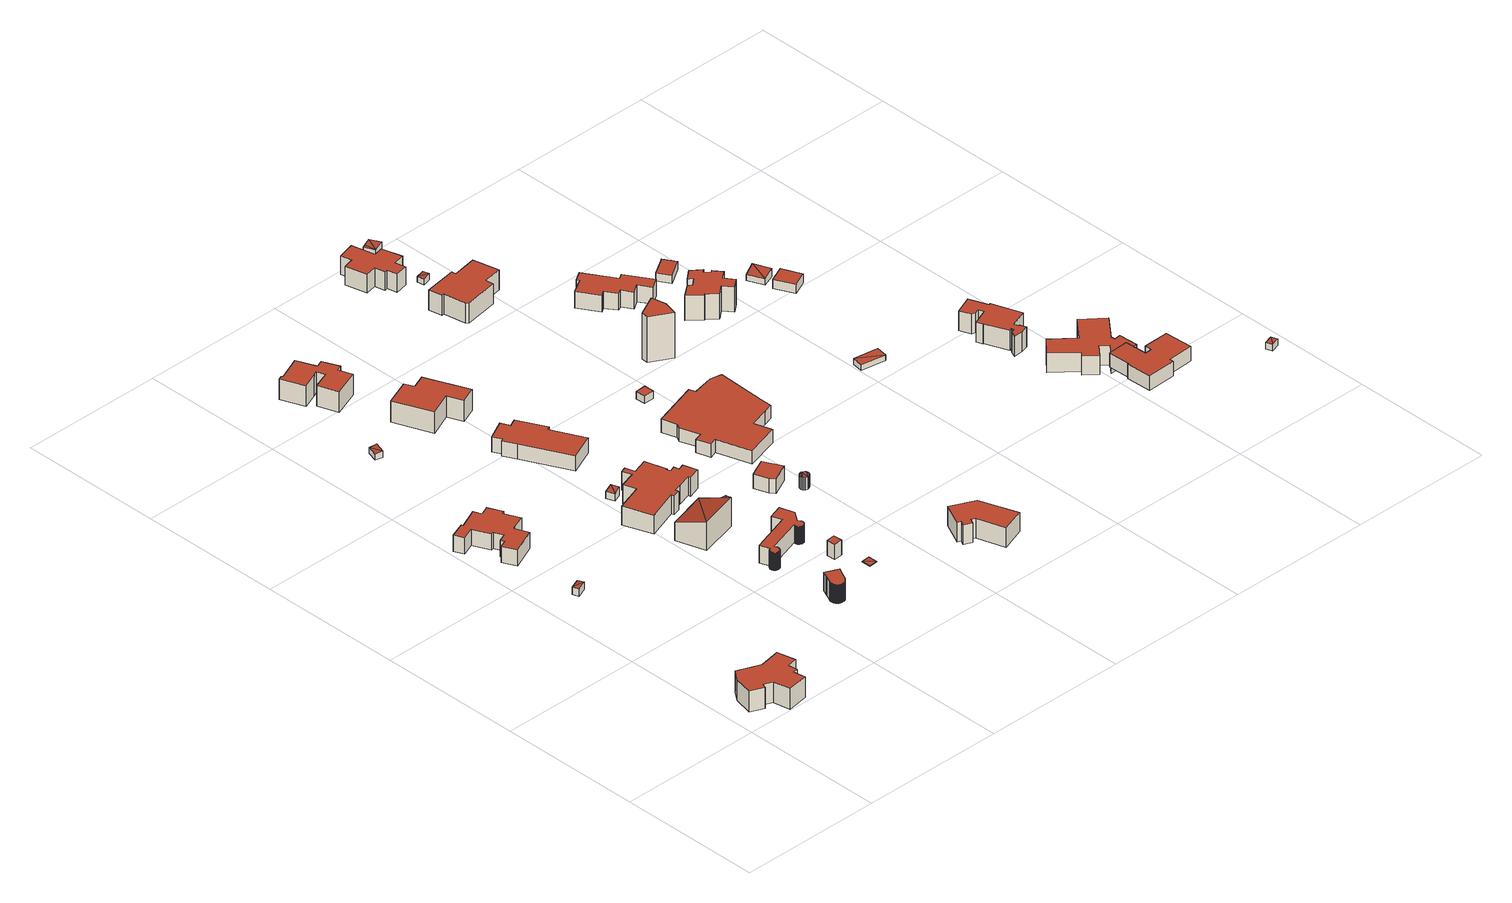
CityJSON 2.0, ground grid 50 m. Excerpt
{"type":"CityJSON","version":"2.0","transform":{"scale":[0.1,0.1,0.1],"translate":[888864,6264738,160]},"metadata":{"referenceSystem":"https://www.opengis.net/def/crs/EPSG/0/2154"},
"CityObjects":{
"building1":{"type":"Building","attributes":{"class":"Building"},"children":["building1-1"]},
"building1-1":{"type":"BuildingPart","parents":["building1"],"geometry":[{"type":"Solid","lod":"2.2","boundaries":[[[[0,1,2,3,4,5,6,7,8,9,10,11,12,13]],[[14,15,16,17,18,19,20,21,22,23,24,25,26,27]],[[27,26,12,13]],[[26,25,11,12]],[[25,24,10,11]],[[24,23,9,10]],[[23,22,8,9]],[[22,21,7,8]],[[21,20,6,7]],[[20,19,5,6]],[[19,18,4,5]],[[18,17,3,4]],[[17,16,2,3]],[[16,15,1,2]],[[15,14,0,1]],[[14,27,13,0]]]],"semantics":{"surfaces":[{"type":"GroundSurface"},{"type":"RoofSurface"},{"type":"WallSurface","on_footprint_edge":true}],"values":[[0,1,2,2,2,2,2,2,2,2,2,2,2,2,2,2]]}}]},
"building2":{"type":"Building","attributes":{"class":"Building"},"children":["building2-1"]},
"building2-1":{"type":"BuildingPart","parents":["building2"],"geometry":[{"type":"Solid","lod":"2.2","boundaries":[[[[28,29,30]],[[31,28,30]],[[32,33,34,35]],[[30,29,34,35]],[[29,28,33,34]],[[28,31,32,33]],[[31,30,35,32]]]],"semantics":{"surfaces":[{"type":"RoofSurface","rf_azimuth":97.6,"rf_slope":1.75},{"type":"GroundSurface"},{"type":"WallSurface","on_footprint_edge":true}],"values":[[0,0,1,2,2,2,2]]}}]},
"building3":{"type":"Building","attributes":{"class":"Building"},"children":["building3-1"]},
"building3-1":{"type":"BuildingPart","parents":["building3"],"geometry":[{"type":"Solid","lod":"2.2","boundaries":[[[[36,37,38,39,40,41,42,43,44,45,46,47,48,49,50,51,52,53,54,55,56]],[[57,58,59,60,61,62,63,64,65,66,67,68,69,70,71,72,73,74,75,76,77]],[[77,76,55,56]],[[76,75,54,55]],[[75,74,53,54]],[[74,73,52,53]],[[73,72,51,52]],[[72,71,50,51]],[[71,70,49,50]],[[70,69,48,49]],[[69,68,47,48]],[[68,67,46,47]],[[67,66,45,46]],[[66,65,44,45]],[[65,64,43,44]],[[64,63,42,43]],[[63,62,41,42]],[[62,61,40,41]],[[61,60,39,40]],[[60,59,38,39]],[[59,58,37,38]],[[58,57,36,37]],[[57,77,56,36]]]],"semantics":{"surfaces":[{"type":"GroundSurface"},{"type":"RoofSurface"},{"type":"WallSurface","on_footprint_edge":true}],"values":[[0,1,2,2,2,2,2,2,2,2,2,2,2,2,2,2,2,2,2,2,2,2,2]]}}]},
"building4":{"type":"Building","attributes":{"class":"Building"},"children":["building4-1"]},
"building4-1":{"type":"BuildingPart","parents":["building4"],"geometry":[{"type":"Solid","lod":"2.2","boundaries":[[[[78,79,80]],[[81,80,79]],[[82,83,84,85]],[[81,79,84,85]],[[79,78,83,84]],[[78,80,82,83]],[[80,81,85,82]]]],"semantics":{"surfaces":[{"type":"RoofSurface","rf_azimuth":169.88,"rf_slope":7.54},{"type":"GroundSurface"},{"type":"WallSurface","on_footprint_edge":true}],"values":[[0,0,1,2,2,2,2]]}}]},
"building5":{"type":"Building","attributes":{"class":"Building"},"children":["building5-1"]},
"building5-1":{"type":"BuildingPart","parents":["building5"],"geometry":[{"type":"Solid","lod":"2.2","boundaries":[[[[86,87,88,89,90,91,92,93,94,95,96,97,98,99,100,101,102,103,104,105,106,107,108,109,110,111,112,113,114,115,116,117,118,119,120,121,122,123,124,125,126,127,128]],[[129,130,131,132,133,134,135,136,137,138,139,140,141,142,143,144,145,146,147,148,149,150,151,152,153,154,155,156,157,158,159,160,161,162,163,164,165,166,167,168,169,170,171]],[[171,170,127,128]],[[170,169,126,127]],[[169,168,125,126]],[[168,167,124,125]],[[167,166,123,124]],[[166,165,122,123]],[[165,164,121,122]],[[164,163,120,121]],[[163,162,119,120]],[[162,161,118,119]],[[161,160,117,118]],[[160,159,116,117]],[[159,158,115,116]],[[158,157,114,115]],[[157,156,113,114]],[[156,155,112,113]],[[155,154,111,112]],[[154,153,110,111]],[[153,152,109,110]],[[152,151,108,109]],[[151,150,107,108]],[[150,149,106,107]],[[149,148,105,106]],[[148,147,104,105]],[[147,146,103,104]],[[146,145,102,103]],[[145,144,101,102]],[[144,143,100,101]],[[143,142,99,100]],[[142,141,98,99]],[[141,140,97,98]],[[140,139,96,97]],[[139,138,95,96]],[[138,137,94,95]],[[137,136,93,94]],[[136,135,92,93]],[[135,134,91,92]],[[134,133,90,91]],[[133,132,89,90]],[[132,131,88,89]],[[131,130,87,88]],[[130,129,86,87]],[[129,171,128,86]]]],"semantics":{"surfaces":[{"type":"GroundSurface"},{"type":"RoofSurface"},{"type":"WallSurface","on_footprint_edge":true}],"values":[[0,1,2,2,2,2,2,2,2,2,2,2,2,2,2,2,2,2,2,2,2,2,2,2,2,2,2,2,2,2,2,2,2,2,2,2,2,2,2,2,2,2,2,2,2]]}}]},
"building6":{"type":"Building","attributes":{"class":"Building"},"children":["building6-1"]},
"building6-1":{"type":"BuildingPart","parents":["building6"],"geometry":[{"type":"Solid","lod":"2.2","boundaries":[[[[172,173,174]],[[175,174,173]],[[176,177,178,179]],[[175,173,178,179]],[[173,172,177,178]],[[172,174,176,177]],[[174,175,179,176]]]],"semantics":{"surfaces":[{"type":"RoofSurface","rf_azimuth":106.07,"rf_slope":19.74},{"type":"GroundSurface"},{"type":"WallSurface","on_footprint_edge":true}],"values":[[0,0,1,2,2,2,2]]}}]},
"building7":{"type":"Building","attributes":{"class":"Building"},"children":["building7-1"]},
"building7-1":{"type":"BuildingPart","parents":["building7"],"geometry":[{"type":"Solid","lod":"2.2","boundaries":[[[[180,181,182,183,184,185,186,187,188,189,190,191,192,193,194,195,196,197,198,199,200,201,202,203,204,205,206,207,208,209,210,211,212,213,214,215,216,217,218,219,220,221,222,223,224,225,226,227,228,229,230,231,232,233,234,235,236,237,238,239,240,241,242,243,244,245,246,247,248,249,250,251,252,253,254,255,256,257,258,259,260,261,262,263,264,265,266,267,268,269,270,271,272,273,274,275,276,277,278,279,280,281,282,283,284,285,286,287,288,289,290,291,292,293,294,295,296,297,298,299]],[[300,301,302,303,304,305,306,307,308,309,310,311,312,313,314,315,316,317,318,319,320,321,322,323,324,325,326,327,328,329,330,331,332,333,334,335,336,337,338,339,340,341,342,343,344,345,346,347,348,349,350,351,352,353,354,355,356,357,358,359,360,361,362,363,364,365,366,367,368,369,370,371,372,373,374,375,376,377,378,379,380,381,382,383,384,385,386,387,388,389,390,391,392,393,394,395,396,397,398,399,400,401,402,403,404,405,406,407,408,409,410,411,412,413,414,415,416,417,418,419]],[[419,418,298,299]],[[418,417,297,298]],[[417,416,296,297]],[[416,415,295,296]],[[415,414,294,295]],[[414,413,293,294]],[[413,412,292,293]],[[412,411,291,292]],[[411,410,290,291]],[[410,409,289,290]],[[409,408,288,289]],[[408,407,287,288]],[[407,406,286,287]],[[406,405,285,286]],[[405,404,284,285]],[[404,403,283,284]],[[403,402,282,283]],[[402,401,281,282]],[[401,400,280,281]],[[400,399,279,280]],[[399,398,278,279]],[[398,397,277,278]],[[397,396,276,277]],[[396,395,275,276]],[[395,394,274,275]],[[394,393,273,274]],[[393,392,272,273]],[[392,391,271,272]],[[391,390,270,271]],[[390,389,269,270]],[[389,388,268,269]],[[388,387,267,268]],[[387,386,266,267]],[[386,385,265,266]],[[385,384,264,265]],[[384,383,263,264]],[[383,382,262,263]],[[382,381,261,262]],[[381,380,260,261]],[[380,379,259,260]],[[379,378,258,259]],[[378,377,257,258]],[[377,376,256,257]],[[376,375,255,256]],[[375,374,254,255]],[[374,373,253,254]],[[373,372,252,253]],[[372,371,251,252]],[[371,370,250,251]],[[370,369,249,250]],[[369,368,248,249]],[[368,367,247,248]],[[367,366,246,247]],[[366,365,245,246]],[[365,364,244,245]],[[364,363,243,244]],[[363,362,242,243]],[[362,361,241,242]],[[361,360,240,241]],[[360,359,239,240]],[[359,358,238,239]],[[358,357,237,238]],[[357,356,236,237]],[[356,355,235,236]],[[355,354,234,235]],[[354,353,233,234]],[[353,352,232,233]],[[352,351,231,232]],[[351,350,230,231]],[[350,349,229,230]],[[349,348,228,229]],[[348,347,227,228]],[[347,346,226,227]],[[346,345,225,226]],[[345,344,224,225]],[[344,343,223,224]],[[343,342,222,223]],[[342,341,221,222]],[[341,340,220,221]],[[340,339,219,220]],[[339,338,218,219]],[[338,337,217,218]],[[337,336,216,217]],[[336,335,215,216]],[[335,334,214,215]],[[334,333,213,214]],[[333,332,212,213]],[[332,331,211,212]],[[331,330,210,211]],[[330,329,209,210]],[[329,328,208,209]],[[328,327,207,208]],[[327,326,206,207]],[[326,325,205,206]],[[325,324,204,205]],[[324,323,203,204]],[[323,322,202,203]],[[322,321,201,202]],[[321,320,200,201]],[[320,319,199,200]],[[319,318,198,199]],[[318,317,197,198]],[[317,316,196,197]],[[316,315,195,196]],[[315,314,194,195]],[[314,313,193,194]],[[313,312,192,193]],[[312,311,191,192]],[[311,310,190,191]],[[310,309,189,190]],[[309,308,188,189]],[[308,307,187,188]],[[307,306,186,187]],[[306,305,185,186]],[[305,304,184,185]],[[304,303,183,184]],[[303,302,182,183]],[[302,301,181,182]],[[301,300,180,181]],[[300,419,299,180]]]],"semantics":{"surfaces":[{"type":"GroundSurface"},{"type":"RoofSurface"},{"type":"WallSurface","on_footprint_edge":true}],"values":[[0,1,2,2,2,2,2,2,2,2,2,2,2,2,2,2,2,2,2,2,2,2,2,2,2,2,2,2,2,2,2,2,2,2,2,2,2,2,2,2,2,2,2,2,2,2,2,2,2,2,2,2,2,2,2,2,2,2,2,2,2,2,2,2,2,2,2,2,2,2,2,2,2,2,2,2,2,2,2,2,2,2,2,2,2,2,2,2,2,2,2,2,2,2,2,2,2,2,2,2,2,2,2,2,2,2,2,2,2,2,2,2,2,2,2,2,2,2,2,2,2,2]]}}]},
"building8":{"type":"Building","attributes":{"class":"Building"},"children":["building8-1"]},
"building8-1":{"type":"BuildingPart","parents":["building8"],"geometry":[{"type":"Solid","lod":"2.2","boundaries":[[[[420,421,422]],[[423,422,421]],[[424,425,426,427]],[[423,421,426,427]],[[421,420,425,426]],[[420,422,424,425]],[[422,423,427,424]]]],"semantics":{"surfaces":[{"type":"RoofSurface","rf_azimuth":197.2,"rf_slope":12.43},{"type":"GroundSurface"},{"type":"WallSurface","on_footprint_edge":true}],"values":[[0,0,1,2,2,2,2]]}}]},
"building9":{"type":"Building","attributes":{"class":"Building"},"children":["building9-1"]},
"building9-1":{"type":"BuildingPart","parents":["building9"],"geometry":[{"type":"Solid","lod":"2.2","boundaries":[[[[428,429,430,431,432,433,434,435,436,437,438,439,440,441,442]],[[443,444,445,446,447,448,449,450,451,452,453,454,455,456,457]],[[457,456,441,442]],[[456,455,440,441]],[[455,454,439,440]],[[454,453,438,439]],[[453,452,437,438]],[[452,451,436,437]],[[451,450,435,436]],[[450,449,434,435]],[[449,448,433,434]],[[448,447,432,433]],[[447,446,431,432]],[[446,445,430,431]],[[445,444,429,430]],[[444,443,428,429]],[[443,457,442,428]]]],"semantics":{"surfaces":[{"type":"GroundSurface"},{"type":"RoofSurface"},{"type":"WallSurface","on_footprint_edge":true}],"values":[[0,1,2,2,2,2,2,2,2,2,2,2,2,2,2,2,2]]}}]},
"building10":{"type":"Building","attributes":{"class":"Building"},"children":["building10-1"]},
"building10-1":{"type":"BuildingPart","parents":["building10"],"geometry":[{"type":"Solid","lod":"2.2","boundaries":[[[[458,459,460,461,462,463,464,465,466,467,468,469,470,471,472,473,474,475,476,477,478,479,480]],[[481,482,483,484,485,486,487,488,489,490,491,492,493,494,495,496,497,498,499,500,501,502,503]],[[503,502,479,480]],[[502,501,478,479]],[[501,500,477,478]],[[500,499,476,477]],[[499,498,475,476]],[[498,497,474,475]],[[497,496,473,474]],[[496,495,472,473]],[[495,494,471,472]],[[494,493,470,471]],[[493,492,469,470]],[[492,491,468,469]],[[491,490,467,468]],[[490,489,466,467]],[[489,488,465,466]],[[488,487,464,465]],[[487,486,463,464]],[[486,485,462,463]],[[485,484,461,462]],[[484,483,460,461]],[[483,482,459,460]],[[482,481,458,459]],[[481,503,480,458]]]],"semantics":{"surfaces":[{"type":"GroundSurface"},{"type":"RoofSurface"},{"type":"WallSurface","on_footprint_edge":true}],"values":[[0,1,2,2,2,2,2,2,2,2,2,2,2,2,2,2,2,2,2,2,2,2,2,2,2]]}}]},
"building11":{"type":"Building","attributes":{"class":"Building"},"children":["building11-1"]},
"building11-1":{"type":"BuildingPart","parents":["building11"],"geometry":[{"type":"Solid","lod":"2.2","boundaries":[[[[504,505,506,507]],[[508,509,510,511]],[[511,510,506,507]],[[510,509,505,506]],[[509,508,504,505]],[[508,511,507,504]]]],"semantics":{"surfaces":[{"type":"GroundSurface"},{"type":"RoofSurface"},{"type":"WallSurface","on_footprint_edge":true}],"values":[[0,1,2,2,2,2]]}}]},
"building12":{"type":"Building","attributes":{"class":"Building"},"children":["building12-1"]},
"building12-1":{"type":"BuildingPart","parents":["building12"],"geometry":[{"type":"Solid","lod":"2.2","boundaries":[[[[512,513,514]],[[515,514,513]],[[516,517,518,519]],[[515,513,518,519]],[[513,512,517,518]],[[512,514,516,517]],[[514,515,519,516]]]],"semantics":{"surfaces":[{"type":"RoofSurface","rf_azimuth":239.46,"rf_slope":1.32},{"type":"GroundSurface"},{"type":"WallSurface","on_footprint_edge":true}],"values":[[0,0,1,2,2,2,2]]}}]},
"building13":{"type":"Building","attributes":{"class":"Building"},"children":["building13-1"]},
"building13-1":{"type":"BuildingPart","parents":["building13"],"geometry":[{"type":"Solid","lod":"2.2","boundaries":[[[[520,521,522,523,524,525,526,527,528,529,530]],[[531,532,533,534,535,536,537,538,539,540,541]],[[541,540,529,530]],[[540,539,528,529]],[[539,538,527,528]],[[538,537,526,527]],[[537,536,525,526]],[[536,535,524,525]],[[535,534,523,524]],[[534,533,522,523]],[[533,532,521,522]],[[532,531,520,521]],[[531,541,530,520]]]],"semantics":{"surfaces":[{"type":"GroundSurface"},{"type":"RoofSurface"},{"type":"WallSurface","on_footprint_edge":true}],"values":[[0,1,2,2,2,2,2,2,2,2,2,2,2]]}}]},
"building14":{"type":"Building","attributes":{"class":"Building"},"children":["building14-1"]},
"building14-1":{"type":"BuildingPart","parents":["building14"],"geometry":[{"type":"Solid","lod":"2.2","boundaries":[[[[542,543,544,545,546,547,548,549]],[[550,551,552,553,554,555,556,557]],[[557,556,548,549]],[[556,555,547,548]],[[555,554,546,547]],[[554,553,545,546]],[[553,552,544,545]],[[552,551,543,544]],[[551,550,542,543]],[[550,557,549,542]]]],"semantics":{"surfaces":[{"type":"GroundSurface"},{"type":"RoofSurface"},{"type":"WallSurface","on_footprint_edge":true}],"values":[[0,1,2,2,2,2,2,2,2,2]]}}]},
"building15":{"type":"Building","attributes":{"class":"Building"},"children":["building15-1"]},
"building15-1":{"type":"BuildingPart","parents":["building15"],"geometry":[{"type":"Solid","lod":"2.2","boundaries":[[[[558,559,560]],[[561,560,559]],[[562,563,564,565]],[[561,559,564,565]],[[559,558,563,564]],[[558,560,562,563]],[[560,561,565,562]]]],"semantics":{"surfaces":[{"type":"RoofSurface","rf_azimuth":60.33,"rf_slope":17.17},{"type":"GroundSurface"},{"type":"WallSurface","on_footprint_edge":true}],"values":[[0,0,1,2,2,2,2]]}}]},
"building16":{"type":"Building","attributes":{"class":"Building"},"children":["building16-1"]},
"building16-1":{"type":"BuildingPart","parents":["building16"],"geometry":[{"type":"Solid","lod":"2.2","boundaries":[[[[566,567,568,569,570]],[[571,572,573,574,575]],[[575,574,569,570]],[[574,573,568,569]],[[573,572,567,568]],[[572,571,566,567]],[[571,575,570,566]]]],"semantics":{"surfaces":[{"type":"GroundSurface"},{"type":"RoofSurface"},{"type":"WallSurface","on_footprint_edge":true}],"values":[[0,1,2,2,2,2,2]]}}]},
"building17":{"type":"Building","attributes":{"class":"Building"},"children":["building17-1"]},
"building17-1":{"type":"BuildingPart","parents":["building17"],"geometry":[{"type":"Solid","lod":"2.2","boundaries":[[[[576,577,578]],[[579,576,578]],[[580,581,582]],[[583,584,581]],[[584,582,581]],[[579,582,584]],[[585,580,582]],[[578,582,579]],[[586,582,587]],[[587,582,588]],[[578,588,582]],[[589,588,590]],[[591,589,590]],[[578,590,588]],[[592,590,578]],[[593,592,578]],[[594,595,596,597,598,599,600,601,602,603,604,605,606,607,608,609,610,611]],[[578,577,610,611]],[[577,576,609,610]],[[576,579,608,609]],[[579,584,607,608]],[[584,583,606,607]],[[583,581,605,606]],[[581,580,604,605]],[[580,585,603,604]],[[585,582,602,603]],[[582,586,601,602]],[[586,587,600,601]],[[587,588,599,600]],[[588,589,598,599]],[[589,591,597,598]],[[591,590,596,597]],[[590,592,595,596]],[[592,593,594,595]],[[593,578,611,594]]]],"semantics":{"surfaces":[{"type":"RoofSurface","rf_azimuth":163.03,"rf_slope":3.38},{"type":"GroundSurface"},{"type":"WallSurface","on_footprint_edge":true}],"values":[[0,0,0,0,0,0,0,0,0,0,0,0,0,0,0,0,1,2,2,2,2,2,2,2,2,2,2,2,2,2,2,2,2,2,2]]}}]},
"building18":{"type":"Building","attributes":{"class":"Building"},"children":["building18-1"]},
"building18-1":{"type":"BuildingPart","parents":["building18"],"geometry":[{"type":"Solid","lod":"2.2","boundaries":[[[[612,613,614,615,616,617,618,619,620,621]],[[622,623,624,625,626,627,628,629,630,631]],[[631,630,620,621]],[[630,629,619,620]],[[629,628,618,619]],[[628,627,617,618]],[[627,626,616,617]],[[626,625,615,616]],[[625,624,614,615]],[[624,623,613,614]],[[623,622,612,613]],[[622,631,621,612]]]],"semantics":{"surfaces":[{"type":"GroundSurface"},{"type":"RoofSurface"},{"type":"WallSurface","on_footprint_edge":true}],"values":[[0,1,2,2,2,2,2,2,2,2,2,2]]}}]},
"building19":{"type":"Building","attributes":{"class":"Building"},"children":["building19-1"]},
"building19-1":{"type":"BuildingPart","parents":["building19"],"geometry":[{"type":"Solid","lod":"2.2","boundaries":[[[[632,633,634,635,636,637,638,639,640,641,642,643,644,645,646,647,648]],[[649,650,651,652,653,654,655,656,657,658,659,660,661,662,663,664,665]],[[665,664,647,648]],[[664,663,646,647]],[[663,662,645,646]],[[662,661,644,645]],[[661,660,643,644]],[[660,659,642,643]],[[659,658,641,642]],[[658,657,640,641]],[[657,656,639,640]],[[656,655,638,639]],[[655,654,637,638]],[[654,653,636,637]],[[653,652,635,636]],[[652,651,634,635]],[[651,650,633,634]],[[650,649,632,633]],[[649,665,648,632]]]],"semantics":{"surfaces":[{"type":"GroundSurface"},{"type":"RoofSurface"},{"type":"WallSurface","on_footprint_edge":true}],"values":[[0,1,2,2,2,2,2,2,2,2,2,2,2,2,2,2,2,2,2]]}}]},
"building20":{"type":"Building","attributes":{"class":"Building"},"children":["building20-1"]},
"building20-1":{"type":"BuildingPart","parents":["building20"],"geometry":[{"type":"Solid","lod":"2.2","boundaries":[[[[666,667,668,669]],[[670,671,672,673]],[[673,672,668,669]],[[672,671,667,668]],[[671,670,666,667]],[[670,673,669,666]]]],"semantics":{"surfaces":[{"type":"GroundSurface"},{"type":"RoofSurface"},{"type":"WallSurface","on_footprint_edge":true}],"values":[[0,1,2,2,2,2]]}}]},
"building21":{"type":"Building","attributes":{"class":"Building"},"children":["building21-1"]},
"building21-1":{"type":"BuildingPart","parents":["building21"],"geometry":[{"type":"Solid","lod":"2.2","boundaries":[[[[674,675,676,677,678,679,680,681,682,683,684,685,686,687]],[[688,689,690,691,692,693,694,695,696,697,698,699,700,701]],[[701,700,686,687]],[[700,699,685,686]],[[699,698,684,685]],[[698,697,683,684]],[[697,696,682,683]],[[696,695,681,682]],[[695,694,680,681]],[[694,693,679,680]],[[693,692,678,679]],[[692,691,677,678]],[[691,690,676,677]],[[690,689,675,676]],[[689,688,674,675]],[[688,701,687,674]]]],"semantics":{"surfaces":[{"type":"GroundSurface"},{"type":"RoofSurface"},{"type":"WallSurface","on_footprint_edge":true}],"values":[[0,1,2,2,2,2,2,2,2,2,2,2,2,2,2,2]]}}]},
"building22":{"type":"Building","attributes":{"class":"Building"},"children":["building22-1"]},
"building22-1":{"type":"BuildingPart","parents":["building22"],"geometry":[{"type":"Solid","lod":"2.2","boundaries":[[[[702,703,704,705,706,707,708,709,710,711,712]],[[713,714,715,716,717,718,719,720,721,722,723]],[[723,722,711,712]],[[722,721,710,711]],[[721,720,709,710]],[[720,719,708,709]],[[719,718,707,708]],[[718,717,706,707]],[[717,716,705,706]],[[716,715,704,705]],[[715,714,703,704]],[[714,713,702,703]],[[713,723,712,702]]]],"semantics":{"surfaces":[{"type":"GroundSurface"},{"type":"RoofSurface"},{"type":"WallSurface","on_footprint_edge":true}],"values":[[0,1,2,2,2,2,2,2,2,2,2,2,2]]}}]},
"building23":{"type":"Building","attributes":{"class":"Building"},"children":["building23-1"]},
"building23-1":{"type":"BuildingPart","parents":["building23"],"geometry":[{"type":"Solid","lod":"2.2","boundaries":[[[[724,725,726]],[[727,724,726]],[[728,729,730,731]],[[726,725,730,731]],[[725,724,729,730]],[[724,727,728,729]],[[727,726,731,728]]]],"semantics":{"surfaces":[{"type":"RoofSurface","rf_azimuth":156.12,"rf_slope":4.16},{"type":"GroundSurface"},{"type":"WallSurface","on_footprint_edge":true}],"values":[[0,0,1,2,2,2,2]]}}]},
"building24":{"type":"Building","attributes":{"class":"Building"},"children":["building24-1"]},
"building24-1":{"type":"BuildingPart","parents":["building24"],"geometry":[{"type":"Solid","lod":"2.2","boundaries":[[[[732,733,734,735,736]],[[737,738,739,740,741]],[[741,740,735,736]],[[740,739,734,735]],[[739,738,733,734]],[[738,737,732,733]],[[737,741,736,732]]]],"semantics":{"surfaces":[{"type":"GroundSurface"},{"type":"RoofSurface"},{"type":"WallSurface","on_footprint_edge":true}],"values":[[0,1,2,2,2,2,2]]}}]},
"building25":{"type":"Building","attributes":{"class":"Building"},"children":["building25-1"]},
"building25-1":{"type":"BuildingPart","parents":["building25"],"geometry":[{"type":"Solid","lod":"2.2","boundaries":[[[[742,743,744]],[[745,742,744]],[[746,745,744]],[[747,748,749,750,751]],[[744,743,750,751]],[[743,742,749,750]],[[742,745,748,749]],[[745,746,747,748]],[[746,744,751,747]]]],"semantics":{"surfaces":[{"type":"RoofSurface","rf_azimuth":195.07,"rf_slope":11.54},{"type":"GroundSurface"},{"type":"WallSurface","on_footprint_edge":true}],"values":[[0,0,0,1,2,2,2,2,2]]}}]},
"building26":{"type":"Building","attributes":{"class":"Building"},"children":["building26-1"]},
"building26-1":{"type":"BuildingPart","parents":["building26"],"geometry":[{"type":"Solid","lod":"2.2","boundaries":[[[[752,753,754,755,756,757,758,759,760,761,762,763,764,765,766]],[[767,768,769,770,771,772,773,774,775,776,777,778,779,780,781]],[[781,780,765,766]],[[780,779,764,765]],[[779,778,763,764]],[[778,777,762,763]],[[777,776,761,762]],[[776,775,760,761]],[[775,774,759,760]],[[774,773,758,759]],[[773,772,757,758]],[[772,771,756,757]],[[771,770,755,756]],[[770,769,754,755]],[[769,768,753,754]],[[768,767,752,753]],[[767,781,766,752]]]],"semantics":{"surfaces":[{"type":"GroundSurface"},{"type":"RoofSurface"},{"type":"WallSurface","on_footprint_edge":true}],"values":[[0,1,2,2,2,2,2,2,2,2,2,2,2,2,2,2,2]]}}]},
"building27":{"type":"Building","attributes":{"class":"Building"},"children":["building27-1"]},
"building27-1":{"type":"BuildingPart","parents":["building27"],"geometry":[{"type":"Solid","lod":"2.2","boundaries":[[[[782,783,784]],[[785,784,783]],[[786,787,788,789]],[[785,783,788,789]],[[783,782,787,788]],[[782,784,786,787]],[[784,785,789,786]]]],"semantics":{"surfaces":[{"type":"RoofSurface","rf_azimuth":90.46,"rf_slope":0.528},{"type":"GroundSurface"},{"type":"WallSurface","on_footprint_edge":true}],"values":[[0,0,1,2,2,2,2]]}}]},
"building28":{"type":"Building","attributes":{"class":"Building"},"children":["building28-1"]},
"building28-1":{"type":"BuildingPart","parents":["building28"],"geometry":[{"type":"Solid","lod":"2.2","boundaries":[[[[790,791,792,793,794,795,796,797,798,799,800,801,802,803,804,805,806,807]],[[808,809,810,811,812,813,814,815,816,817,818,819,820,821,822,823,824,825]],[[825,824,806,807]],[[824,823,805,806]],[[823,822,804,805]],[[822,821,803,804]],[[821,820,802,803]],[[820,819,801,802]],[[819,818,800,801]],[[818,817,799,800]],[[817,816,798,799]],[[816,815,797,798]],[[815,814,796,797]],[[814,813,795,796]],[[813,812,794,795]],[[812,811,793,794]],[[811,810,792,793]],[[810,809,791,792]],[[809,808,790,791]],[[808,825,807,790]]]],"semantics":{"surfaces":[{"type":"GroundSurface"},{"type":"RoofSurface"},{"type":"WallSurface","on_footprint_edge":true}],"values":[[0,1,2,2,2,2,2,2,2,2,2,2,2,2,2,2,2,2,2,2]]}}]},
"building29":{"type":"Building","attributes":{"class":"Building"},"children":["building29-1"]},
"building29-1":{"type":"BuildingPart","parents":["building29"],"geometry":[{"type":"Solid","lod":"2.2","boundaries":[[[[826,827,828,829,830]],[[831,832,833,834,835]],[[835,834,829,830]],[[834,833,828,829]],[[833,832,827,828]],[[832,831,826,827]],[[831,835,830,826]]]],"semantics":{"surfaces":[{"type":"GroundSurface"},{"type":"RoofSurface"},{"type":"WallSurface","on_footprint_edge":true}],"values":[[0,1,2,2,2,2,2]]}}]},
"building30":{"type":"Building","attributes":{"class":"Building"},"children":["building30-1"]},
"building30-1":{"type":"BuildingPart","parents":["building30"],"geometry":[{"type":"Solid","lod":"2.2","boundaries":[[[[836,837,838]],[[839,836,838]],[[840,841,842,843]],[[838,837,842,843]],[[837,836,841,842]],[[836,839,840,841]],[[839,838,843,840]]]],"semantics":{"surfaces":[{"type":"RoofSurface","rf_azimuth":203.01,"rf_slope":12.06},{"type":"GroundSurface"},{"type":"WallSurface","on_footprint_edge":true}],"values":[[0,0,1,2,2,2,2]]}}]},
"building31":{"type":"Building","attributes":{"class":"Building"},"children":["building31-1"]},
"building31-1":{"type":"BuildingPart","parents":["building31"],"geometry":[{"type":"Solid","lod":"2.2","boundaries":[[[[844,845,846,847]],[[848,849,850,851]],[[851,850,846,847]],[[850,849,845,846]],[[849,848,844,845]],[[848,851,847,844]]]],"semantics":{"surfaces":[{"type":"GroundSurface"},{"type":"RoofSurface"},{"type":"WallSurface","on_footprint_edge":true}],"values":[[0,1,2,2,2,2]]}}]},
"building32":{"type":"Building","attributes":{"class":"Building"},"children":["building32-1"]},
"building32-1":{"type":"BuildingPart","parents":["building32"],"geometry":[{"type":"Solid","lod":"2.2","boundaries":[[[[852,853,854,855,856,857,858,859,860,861,862,863,864,865,866,867,868,869,870,871,872,873,874]],[[875,876,877,878,879,880,881,882,883,884,885,886,887,888,889,890,891,892,893,894,895,896,897]],[[897,896,873,874]],[[896,895,872,873]],[[895,894,871,872]],[[894,893,870,871]],[[893,892,869,870]],[[892,891,868,869]],[[891,890,867,868]],[[890,889,866,867]],[[889,888,865,866]],[[888,887,864,865]],[[887,886,863,864]],[[886,885,862,863]],[[885,884,861,862]],[[884,883,860,861]],[[883,882,859,860]],[[882,881,858,859]],[[881,880,857,858]],[[880,879,856,857]],[[879,878,855,856]],[[878,877,854,855]],[[877,876,853,854]],[[876,875,852,853]],[[875,897,874,852]]]],"semantics":{"surfaces":[{"type":"GroundSurface"},{"type":"RoofSurface"},{"type":"WallSurface","on_footprint_edge":true}],"values":[[0,1,2,2,2,2,2,2,2,2,2,2,2,2,2,2,2,2,2,2,2,2,2,2,2]]}}]},
"building33":{"type":"Building","attributes":{"class":"Building"},"children":["building33-1"]},
"building33-1":{"type":"BuildingPart","parents":["building33"],"geometry":[{"type":"Solid","lod":"2.2","boundaries":[[[[898,899,900,901,902,903,904,905,906,907,908,909,910,911,912,913,914,915]],[[916,917,918,919,920,921,922,923,924,925,926,927,928,929,930,931,932,933]],[[933,932,914,915]],[[932,931,913,914]],[[931,930,912,913]],[[930,929,911,912]],[[929,928,910,911]],[[928,927,909,910]],[[927,926,908,909]],[[926,925,907,908]],[[925,924,906,907]],[[924,923,905,906]],[[923,922,904,905]],[[922,921,903,904]],[[921,920,902,903]],[[920,919,901,902]],[[919,918,900,901]],[[918,917,899,900]],[[917,916,898,899]],[[916,933,915,898]]]],"semantics":{"surfaces":[{"type":"GroundSurface"},{"type":"RoofSurface"},{"type":"WallSurface","on_footprint_edge":true}],"values":[[0,1,2,2,2,2,2,2,2,2,2,2,2,2,2,2,2,2,2,2]]}}]},
"building34":{"type":"Building","attributes":{"class":"Building"},"children":["building34-1"]},
"building34-1":{"type":"BuildingPart","parents":["building34"],"geometry":[{"type":"Solid","lod":"2.2","boundaries":[[[[934,935,936,937,938,939,940,941,942,943,944,945]],[[946,947,948,949,950,951,952,953,954,955,956,957]],[[957,956,944,945]],[[956,955,943,944]],[[955,954,942,943]],[[954,953,941,942]],[[953,952,940,941]],[[952,951,939,940]],[[951,950,938,939]],[[950,949,937,938]],[[949,948,936,937]],[[948,947,935,936]],[[947,946,934,935]],[[946,957,945,934]]]],"semantics":{"surfaces":[{"type":"GroundSurface"},{"type":"RoofSurface"},{"type":"WallSurface","on_footprint_edge":true}],"values":[[0,1,2,2,2,2,2,2,2,2,2,2,2,2]]}}]},
"building35":{"type":"Building","attributes":{"class":"Building"},"children":["building35-1"]},
"building35-1":{"type":"BuildingPart","parents":["building35"],"geometry":[{"type":"Solid","lod":"2.2","boundaries":[[[[958,959,960]],[[961,960,959]],[[962,963,964,965]],[[961,959,964,965]],[[959,958,963,964]],[[958,960,962,963]],[[960,961,965,962]]]],"semantics":{"surfaces":[{"type":"RoofSurface","rf_azimuth":110.72,"rf_slope":1.71},{"type":"GroundSurface"},{"type":"WallSurface","on_footprint_edge":true}],"values":[[0,0,1,2,2,2,2]]}}]}
},
"vertices":[
[109,180,3],[83,144,3],[69,79,3],[114,60,3],[120,76,3],[151,63,3],[162,4,3],[235,16,3],[227,56,3],[245,59,3],[240,89,3],[276,96,3],[262,161,3],[190,148,3],[109,180,78],[83,144,78],[69,79,78],[114,60,78],[120,76,78],[151,63,78],[162,4,78],[235,16,78],[227,56,78],[245,59,78],[240,89,78],[276,96,78],[262,161,78],[190,148,78],
[101,850,43],[109,829,43],[143,843,43],[135,864,42],[135,864,16],[101,850,16],[109,829,16],[143,843,16],
[93,1178,12],[102,1181,12],[116,1150,12],[88,1138,12],[93,1125,12],[69,1115,12],[90,1068,12],[178,1107,12],[159,1154,12],[166,1157,12],[212,1175,12],[188,1231,12],[198,1235,12],[175,1284,12],[144,1271,12],[133,1298,12],[64,1267,12],[61,1273,12],[9,1253,12],[23,1219,12],[67,1237,12],[93,1178,70],[102,1181,70],[116,1150,70],[88,1138,70],[93,1125,70],[69,1115,70],[90,1068,70],[178,1107,70],[159,1154,70],[166,1157,70],[212,1175,70],[188,1231,70],[198,1235,70],[175,1284,70],[144,1271,70],[133,1298,70],[64,1267,70],[61,1273,70],[9,1253,70],[23,1219,70],[67,1237,70],
[154,1727,46],[179,1720,50],[164,1763,47],[191,1758,50],[164,1763,27],[154,1727,27],[179,1720,27],[191,1758,27],
[624,317,42],[613,323,42],[605,305,42],[602,298,42],[592,277,42],[591,275,42],[590,273,42],[590,271,42],[590,269,42],[590,267,42],[590,265,42],[590,263,42],[590,261,42],[591,259,42],[592,257,42],[593,255,42],[594,253,42],[595,252,42],[596,250,42],[598,249,42],[599,247,42],[601,246,42],[603,245,42],[605,244,42],[607,244,42],[609,243,42],[611,243,42],[613,243,42],[615,243,42],[617,243,42],[619,244,42],[621,244,42],[623,245,42],[625,246,42],[627,247,42],[628,248,42],[630,250,42],[631,251,42],[633,253,42],[634,255,42],[635,256,42],[645,277,42],[658,302,42],[624,317,108],[613,323,108],[605,305,108],[602,298,108],[592,277,108],[591,275,108],[590,273,108],[590,271,108],[590,269,108],[590,267,108],[590,265,108],[590,263,108],[590,261,108],[591,259,108],[592,257,108],[593,255,108],[594,253,108],[595,252,108],[596,250,108],[598,249,108],[599,247,108],[601,246,108],[603,245,108],[605,244,108],[607,244,108],[609,243,108],[611,243,108],[613,243,108],[615,243,108],[617,243,108],[619,244,108],[621,244,108],[623,245,108],[625,246,108],[627,247,108],[628,248,108],[630,250,108],[631,251,108],[633,253,108],[634,255,108],[635,256,108],[645,277,108],[658,302,108],
[658,755,134],[627,859,95],[521,717,134],[490,820,95],[521,717,31],[658,755,31],[627,859,31],[490,820,31],
[577,556,41],[589,523,41],[588,522,41],[587,522,41],[586,521,41],[584,520,41],[583,519,41],[583,518,41],[582,517,41],[581,516,41],[580,515,41],[580,514,41],[579,513,41],[579,511,41],[579,510,41],[579,509,41],[579,507,41],[579,506,41],[579,505,41],[579,503,41],[580,502,41],[581,501,41],[581,500,41],[582,499,41],[583,498,41],[584,497,41],[585,496,41],[586,495,41],[587,494,41],[588,494,41],[590,493,41],[591,493,41],[592,493,41],[594,493,41],[595,493,41],[596,493,41],[598,493,41],[599,494,41],[600,494,41],[601,495,41],[603,495,41],[604,496,41],[605,497,41],[606,498,41],[606,499,41],[607,500,41],[608,501,41],[608,503,41],[609,504,41],[609,505,41],[609,506,41],[609,508,41],[609,509,41],[609,510,41],[609,512,41],[609,513,41],[608,514,41],[607,515,41],[607,517,41],[606,518,41],[605,519,41],[604,520,41],[722,557,41],[722,556,41],[722,555,41],[721,553,41],[721,552,41],[721,551,41],[722,549,41],[722,548,41],[722,547,41],[723,546,41],[723,544,41],[724,543,41],[725,542,41],[726,541,41],[727,540,41],[728,540,41],[729,539,41],[730,538,41],[731,538,41],[733,537,41],[734,537,41],[735,537,41],[737,537,41],[738,537,41],[739,537,41],[740,537,41],[742,538,41],[743,538,41],[744,539,41],[745,540,41],[746,540,41],[747,541,41],[748,542,41],[749,543,41],[750,544,41],[750,546,41],[751,547,41],[751,548,41],[751,549,41],[752,551,41],[752,552,41],[752,553,41],[751,555,41],[751,556,41],[751,557,41],[750,558,41],[750,560,41],[749,561,41],[748,562,41],[747,563,41],[746,564,41],[745,564,41],[744,565,41],[743,566,41],[768,602,41],[752,651,41],[705,636,41],[718,601,41],[577,556,104],[589,523,104],[588,522,104],[587,522,104],[586,521,104],[584,520,104],[583,519,104],[583,518,104],[582,517,104],[581,516,104],[580,515,104],[580,514,104],[579,513,104],[579,511,104],[579,510,104],[579,509,104],[579,507,104],[579,506,104],[579,505,104],[579,503,104],[580,502,104],[581,501,104],[581,500,104],[582,499,104],[583,498,104],[584,497,104],[585,496,104],[586,495,104],[587,494,104],[588,494,104],[590,493,104],[591,493,104],[592,493,104],[594,493,104],[595,493,104],[596,493,104],[598,493,104],[599,494,104],[600,494,104],[601,495,104],[603,495,104],[604,496,104],[605,497,104],[606,498,104],[606,499,104],[607,500,104],[608,501,104],[608,503,104],[609,504,104],[609,505,104],[609,506,104],[609,508,104],[609,509,104],[609,510,104],[609,512,104],[609,513,104],[608,514,104],[607,515,104],[607,517,104],[606,518,104],[605,519,104],[604,520,104],[722,557,104],[722,556,104],[722,555,104],[721,553,104],[721,552,104],[721,551,104],[722,549,104],[722,548,104],[722,547,104],[723,546,104],[723,544,104],[724,543,104],[725,542,104],[726,541,104],[727,540,104],[728,540,104],[729,539,104],[730,538,104],[731,538,104],[733,537,104],[734,537,104],[735,537,104],[737,537,104],[738,537,104],[739,537,104],[740,537,104],[742,538,104],[743,538,104],[744,539,104],[745,540,104],[746,540,104],[747,541,104],[748,542,104],[749,543,104],[750,544,104],[750,546,104],[751,547,104],[751,548,104],[751,549,104],[752,551,104],[752,552,104],[752,553,104],[751,555,104],[751,556,104],[751,557,104],[750,558,104],[750,560,104],[749,561,104],[748,562,104],[747,563,104],[746,564,104],[745,564,104],[744,565,104],[743,566,104],[768,602,104],[752,651,104],[705,636,104],[718,601,104],
[496,1113,54],[506,1085,55],[525,1122,61],[534,1095,61],[525,1122,30],[496,1113,30],[506,1085,30],[534,1095,30],
[219,2037,29],[244,1968,29],[335,2002,29],[318,2050,29],[337,2058,29],[313,2115,29],[289,2105,29],[262,2172,29],[180,2138,29],[178,2143,29],[164,2137,29],[196,2057,29],[251,2079,29],[266,2086,29],[277,2059,29],[219,2037,103],[244,1968,103],[335,2002,103],[318,2050,103],[337,2058,103],[313,2115,103],[289,2105,103],[262,2172,103],[180,2138,103],[178,2143,103],[164,2137,103],[196,2057,103],[251,2079,103],[266,2086,103],[277,2059,103],
[663,1028,29],[641,1101,29],[588,1084,29],[578,1117,29],[560,1111,29],[570,1078,29],[515,1061,29],[528,1017,29],[437,986,29],[472,887,29],[579,924,29],[582,915,29],[608,923,29],[606,933,29],[631,941,29],[679,955,29],[681,947,29],[723,961,29],[709,1009,29],[688,1002,29],[683,1020,29],[663,1013,29],[659,1027,29],[663,1028,96],[641,1101,96],[588,1084,96],[578,1117,96],[560,1111,96],[570,1078,96],[515,1061,96],[528,1017,96],[437,986,96],[472,887,96],[579,924,96],[582,915,96],[608,923,96],[606,933,96],[631,941,96],[679,955,96],[681,947,96],[723,961,96],[709,1009,96],[688,1002,96],[683,1020,96],[663,1013,96],[659,1027,96],
[769,408,49],[767,439,49],[738,436,49],[739,406,49],[769,408,103],[767,439,103],[738,436,103],[739,406,103],
[817,344,50],[789,342,49],[820,312,49],[789,309,49],[820,312,48],[817,344,48],[789,342,48],[789,309,48],
[532,1275,27],[623,1315,27],[568,1429,27],[580,1435,27],[532,1531,27],[505,1518,27],[490,1549,27],[425,1517,27],[441,1487,27],[430,1481,27],[453,1438,27],[532,1275,81],[623,1315,81],[568,1429,81],[580,1435,81],[532,1531,81],[505,1518,81],[490,1549,81],[425,1517,81],[441,1487,81],[430,1481,81],[453,1438,81],
[470,1677,32],[525,1699,32],[463,1847,32],[416,1828,32],[402,1860,32],[315,1826,32],[366,1695,32],[448,1729,32],[470,1677,108],[525,1699,108],[463,1847,108],[416,1828,108],[402,1860,108],[315,1826,108],[366,1695,108],[448,1729,108],
[717,856,53],[719,838,57],[735,857,50],[737,840,54],[735,857,51],[717,856,51],[719,838,51],[737,840,51],
[811,818,58],[827,769,58],[840,753,58],[903,784,58],[871,847,58],[811,818,111],[827,769,111],[840,753,111],[903,784,111],[871,847,111],
[902,699,112],[906,696,112],[911,694,112],[899,703,112],[904,722,112],[901,718,111],[915,725,112],[898,714,111],[898,708,111],[909,724,112],[920,723,112],[924,720,113],[927,716,113],[928,710,113],[925,700,113],[928,705,113],[921,697,113],[917,695,113],[917,695,67],[921,697,67],[925,700,67],[928,705,67],[928,710,67],[927,716,67],[924,720,67],[920,723,67],[915,725,67],[909,724,67],[904,722,67],[901,718,67],[898,714,67],[898,708,67],[899,703,67],[902,699,67],[906,696,67],[911,694,67],
[1134,213,93],[1051,252,93],[1014,174,93],[1025,169,93],[1017,153,93],[1044,141,93],[1052,157,93],[1066,150,93],[1096,54,93],[1179,83,93],[1134,213,162],[1051,252,162],[1014,174,162],[1025,169,162],[1017,153,162],[1044,141,162],[1052,157,162],[1066,150,162],[1096,54,162],[1179,83,162],
[956,1235,82],[793,1185,82],[808,1134,82],[799,1116,82],[821,1049,82],[794,1041,82],[809,993,82],[835,1001,82],[871,884,82],[989,919,82],[971,980,82],[1038,1000,82],[1070,1009,82],[1071,1052,82],[1077,1221,82],[1038,1230,82],[963,1213,82],[956,1235,129],[793,1185,129],[808,1134,129],[799,1116,129],[821,1049,129],[794,1041,129],[809,993,129],[835,1001,129],[871,884,129],[989,919,129],[971,980,129],[1038,1000,129],[1070,1009,129],[1071,1052,129],[1077,1221,129],[1038,1230,129],[963,1213,129],
[894,1320,84],[892,1354,84],[857,1353,84],[858,1320,84],[894,1320,112],[892,1354,112],[857,1353,112],[858,1320,112],
[658,2198,143],[668,2201,143],[676,2166,143],[720,2175,143],[711,2211,143],[750,2220,143],[732,2290,143],[700,2283,143],[681,2363,143],[622,2348,143],[631,2310,143],[594,2301,143],[612,2226,143],[650,2235,143],[658,2198,209],[668,2201,209],[676,2166,209],[720,2175,209],[711,2211,209],[750,2220,209],[732,2290,209],[700,2283,209],[681,2363,209],[622,2348,209],[631,2310,209],[594,2301,209],[612,2226,209],[650,2235,209],
[729,1921,132],[847,1940,132],[844,1968,132],[908,1978,132],[888,2067,132],[804,2053,132],[802,2068,132],[690,2050,132],[699,2003,132],[708,2005,132],[721,1929,132],[729,1921,204],[847,1940,204],[844,1968,204],[908,1978,204],[888,2067,204],[804,2053,204],[802,2068,204],[690,2050,204],[699,2003,204],[708,2005,204],[721,1929,204],
[746,2154,171],[750,2129,172],[779,2137,174],[774,2160,173],[774,2160,152],[746,2154,152],[750,2129,152],[779,2137,152],
[1053,1490,115],[980,1455,115],[977,1431,115],[1051,1390,115],[1063,1441,115],[1053,1490,279],[980,1455,279],[977,1431,279],[1051,1390,279],[1063,1441,279],
[748,2376,171],[740,2373,169],[755,2336,170],[771,2383,176],[788,2345,177],[788,2345,145],[771,2383,145],[748,2376,145],[740,2373,145],[755,2336,145],
[1173,1605,139],[1208,1627,139],[1152,1717,139],[1135,1706,139],[1071,1809,139],[1038,1789,139],[1044,1780,139],[995,1751,139],[1038,1681,139],[1046,1686,139],[1054,1692,139],[1080,1653,139],[1095,1662,139],[1116,1626,139],[1146,1647,139],[1173,1605,199],[1208,1627,199],[1152,1717,199],[1135,1706,199],[1071,1809,199],[1038,1789,199],[1044,1780,199],[995,1751,199],[1038,1681,199],[1046,1686,199],[1054,1692,199],[1080,1653,199],[1095,1662,199],[1116,1626,199],[1146,1647,199],
[1370,937,162],[1456,924,162],[1376,976,162],[1463,963,162],[1376,976,141],[1370,937,141],[1456,924,141],[1463,963,141],
[1330,1425,124],[1359,1449,124],[1336,1481,124],[1361,1501,124],[1339,1530,124],[1332,1525,124],[1316,1542,124],[1326,1551,124],[1291,1577,124],[1259,1551,124],[1272,1537,124],[1248,1517,124],[1235,1527,124],[1196,1496,124],[1238,1457,124],[1243,1461,124],[1273,1430,124],[1305,1456,124],[1330,1425,214],[1359,1449,214],[1336,1481,214],[1361,1501,214],[1339,1530,214],[1332,1525,214],[1316,1542,214],[1326,1551,214],[1291,1577,214],[1259,1551,214],[1272,1537,214],[1248,1517,214],[1235,1527,214],[1196,1496,214],[1238,1457,214],[1243,1461,214],[1273,1430,214],[1305,1456,214],
[1303,1705,149],[1250,1673,149],[1276,1630,149],[1336,1668,149],[1310,1710,149],[1303,1705,178],[1250,1673,178],[1276,1630,178],[1336,1668,178],[1310,1710,178],
[1478,1502,184],[1437,1485,174],[1461,1430,174],[1502,1446,184],[1502,1446,152],[1478,1502,152],[1437,1485,152],[1461,1430,152],
[1546,1358,153],[1517,1425,153],[1463,1402,153],[1494,1335,153],[1546,1358,186],[1517,1425,186],[1463,1402,186],[1494,1335,186],
[1686,639,208],[1695,643,208],[1698,635,208],[1684,630,208],[1674,608,208],[1707,609,208],[1733,618,208],[1725,639,208],[1722,638,208],[1716,654,208],[1776,676,208],[1740,777,208],[1734,774,208],[1709,839,208],[1649,815,208],[1664,777,208],[1677,773,208],[1692,778,208],[1699,760,208],[1672,749,208],[1644,738,208],[1652,717,208],[1654,717,208],[1686,639,279],[1695,643,279],[1698,635,279],[1684,630,279],[1674,608,279],[1707,609,279],[1733,618,279],[1725,639,279],[1722,638,279],[1716,654,279],[1776,676,279],[1740,777,279],[1734,774,279],[1709,839,279],[1649,815,279],[1664,777,279],[1677,773,279],[1692,778,279],[1699,760,279],[1672,749,279],[1644,738,279],[1652,717,279],[1654,717,279],
[1868,321,219],[1892,321,219],[1889,387,219],[1866,385,219],[1866,394,219],[1863,397,219],[1928,474,219],[1857,532,219],[1795,462,219],[1723,525,219],[1674,473,219],[1750,405,219],[1738,392,219],[1777,357,219],[1807,392,219],[1833,370,219],[1804,337,219],[1868,340,219],[1868,321,288],[1892,321,288],[1889,387,288],[1866,385,288],[1866,394,288],[1863,397,288],[1928,474,288],[1857,532,288],[1795,462,288],[1723,525,288],[1674,473,288],[1750,405,288],[1738,392,288],[1777,357,288],[1807,392,288],[1833,370,288],[1804,337,288],[1868,340,288],
[1871,262,245],[1868,340,245],[1798,337,245],[1801,260,245],[1796,259,245],[1800,172,245],[1900,176,245],[1900,189,245],[1990,194,245],[1985,291,245],[1895,288,245],[1896,263,245],[1871,262,297],[1868,340,297],[1798,337,297],[1801,260,297],[1796,259,297],[1800,172,297],[1900,176,297],[1900,189,297],[1990,194,297],[1985,291,297],[1895,288,297],[1896,263,297],
[2173,69,282],[2181,47,282],[2204,79,282],[2212,57,282],[2204,79,259],[2173,69,259],[2181,47,259],[2212,57,259]
]}
